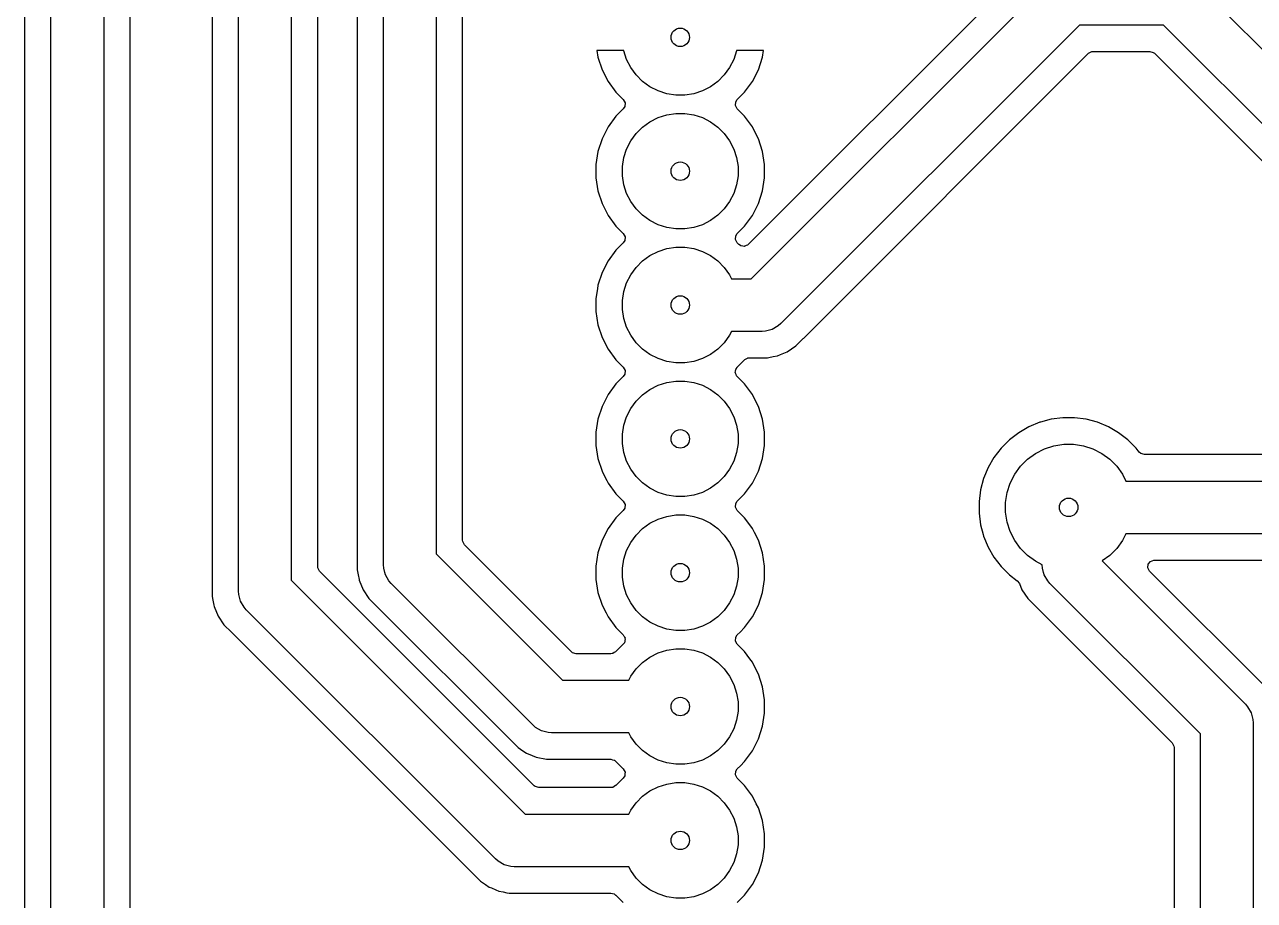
# Model space of a CAD drawing. Extents: x 130 to 194, y -123.2 to -60.
# Drawn here: x 147.94 to 171.27, y -94.87 to -78.25 of the extents above; entities that cross this region are included whole.
import ezdxf

# ---------------------------------------------------------------- set-up
doc = ezdxf.new("R2010")
doc.units = 0
doc.layers.add('BLACK', color=7, linetype='CONTINUOUS')

msp = doc.modelspace()

# ---------------------------------------------------------------- linework, layer by layer
at = {"layer": 'BLACK', "linetype": 'CONTINUOUS'}
for p, q in [((148.44, -102.94), (148.44, -68.85)), ((149.44, -68.85), (149.44, -102.732893)), ((147.9395, -69.414141), (147.9395, -103.038541)), ((149.9405, -102.474218), (149.9405, -69.414141)), ((154.75, -88.5), (154.75, -70.042)), ((155.75, -70.249106), (155.75, -88.292893)), ((156.2505, -88.034217), (156.2505, -70.507782)), ((151.4995, -71.651456), (151.4995, -89.098543)), ((152, -89), (152, -71.75)), ((154.2495, -71.713391), (154.2495, -88.598541)), ((153, -71.957106), (153, -88.792894)), ((153.5005, -88.534218), (153.5005, -72.215781)), ((166.713181, -77.377532), (161.669762, -82.420951)), ((170.109187, -77.402081), (179.853554, -87.146447)), ((161.728528, -83.07), (167.25, -77.548527)), ((167.957107, -78.255634), (162.289187, -83.923553)), ((169.548528, -78.255634), (167.957107, -78.255634)), ((179, -87.707106), (169.548528, -78.255634)), ((159.309318, -78.74), (158.799652, -78.74)), ((158.799652, -78.74), (158.819397, -78.864668)), ((158.819397, -78.864668), (158.819397, -78.864671)), ((158.819397, -78.864671), (158.897219, -79.104184)), ((159.310393, -78.74679), (159.309318, -78.74)), ((159.363733, -78.910952), (159.310393, -78.74679)), ((161.449607, -78.74679), (161.396267, -78.910952)), ((161.450682, -78.74), (161.449607, -78.74679)), ((161.960348, -78.74), (161.450682, -78.74)), ((161.86278, -79.104184), (161.940602, -78.864671)), ((161.940602, -78.864668), (161.960348, -78.74)), ((161.940602, -78.864671), (161.940602, -78.864668)), ((162.722982, -84.19757), (168.128102, -78.792453)), ((168.128102, -78.792453), (168.189425, -78.758968)), ((168.189425, -78.758968), (168.215783, -78.756134)), ((168.215783, -78.756134), (169.289852, -78.756134)), ((169.289852, -78.756134), (169.356891, -78.775819)), ((169.356891, -78.775819), (169.377533, -78.792453)), ((169.377533, -78.792453), (177.272899, -86.687819)), ((158.897219, -79.104184), (159.011557, -79.328583)), ((159.442096, -79.064748), (159.363733, -78.910952)), ((159.543553, -79.204393), (159.442096, -79.064748)), ((161.317904, -79.064748), (161.216447, -79.204393)), ((161.396267, -78.910952), (161.317904, -79.064748)), ((161.748442, -79.328583), (161.86278, -79.104184)), ((159.011557, -79.328583), (159.15959, -79.532331)), ((159.665607, -79.326447), (159.543553, -79.204393)), ((159.805252, -79.427904), (159.665607, -79.326447)), ((161.094393, -79.326447), (160.954748, -79.427904)), ((161.216447, -79.204393), (161.094393, -79.326447)), ((161.600412, -79.532328), (161.748442, -79.328583)), ((159.15959, -79.532331), (159.15959, -79.532332)), ((159.15959, -79.532332), (159.299223, -79.671965)), ((159.959048, -79.506267), (159.805252, -79.427904)), ((160.12321, -79.559607), (159.959048, -79.506267)), ((160.293695, -79.586609), (160.12321, -79.559607)), ((160.63679, -79.559607), (160.466305, -79.586609)), ((160.800952, -79.506267), (160.63679, -79.559607)), ((160.954748, -79.427904), (160.800952, -79.506267)), ((161.460776, -79.671964), (161.600412, -79.532328)), ((159.299223, -79.671965), (159.332708, -79.733288)), ((159.327724, -79.80298), (159.299224, -79.847327)), ((159.332708, -79.733288), (159.327724, -79.80298)), ((160.466305, -79.586609), (160.293695, -79.586609)), ((161.427291, -79.786004), (161.432275, -79.716312)), ((161.460776, -79.847327), (161.427291, -79.786004)), ((161.432275, -79.716312), (161.460776, -79.671964)), ((159.1592, -79.987351), (159.011132, -80.191151)), ((159.299224, -79.847327), (159.1592, -79.987351)), ((159.805252, -80.092096), (159.959048, -80.013733)), ((159.959048, -80.013733), (160.12321, -79.960393)), ((160.12321, -79.960393), (160.293695, -79.933391)), ((160.293695, -79.933391), (160.466305, -79.933391)), ((160.466305, -79.933391), (160.63679, -79.960393)), ((160.63679, -79.960393), (160.800952, -80.013733)), ((160.800952, -80.013733), (160.954748, -80.092096)), ((161.600794, -79.987345), (161.460776, -79.847327)), ((161.600798, -79.98735), (161.600794, -79.987345)), ((161.729952, -80.165117), (161.600798, -79.98735)), ((159.011132, -80.191151), (158.89676, -80.415616)), ((159.543553, -80.315607), (159.665607, -80.193553)), ((159.665607, -80.193553), (159.805252, -80.092096)), ((160.954748, -80.092096), (161.094393, -80.193553)), ((161.094393, -80.193553), (161.216447, -80.315607)), ((161.74887, -80.191155), (161.729952, -80.165117)), ((161.821747, -80.334184), (161.74887, -80.191155)), ((158.89676, -80.415616), (158.81891, -80.655214)), ((159.363733, -80.609048), (159.442096, -80.455252)), ((159.442096, -80.455252), (159.543553, -80.315607)), ((161.216447, -80.315607), (161.317904, -80.455252)), ((161.317904, -80.455252), (161.396267, -80.609048)), ((161.863239, -80.415616), (161.821747, -80.334184)), ((161.863239, -80.415618), (161.863239, -80.415616)), ((161.863241, -80.415621), (161.863239, -80.415618)), ((161.94109, -80.655215), (161.863241, -80.415621)), ((158.81891, -80.655214), (158.7795, -80.904038)), ((159.310393, -80.77321), (159.363733, -80.609048)), ((161.396267, -80.609048), (161.449607, -80.77321)), ((161.9805, -80.904038), (161.94109, -80.655215)), ((158.7795, -80.904038), (158.7795, -81.155961)), ((159.283391, -80.943695), (159.310393, -80.77321)), ((159.283391, -81.116305), (159.283391, -80.943695)), ((161.449607, -80.77321), (161.476609, -80.943695)), ((161.476609, -80.943695), (161.476609, -81.116305)), ((161.9805, -81.155962), (161.9805, -80.904038)), ((158.7795, -81.155961), (158.81891, -81.404785)), ((159.310393, -81.28679), (159.283391, -81.116305)), ((161.476609, -81.116305), (161.449607, -81.28679)), ((161.94109, -81.404785), (161.9805, -81.155962)), ((158.81891, -81.404785), (158.89676, -81.644383)), ((159.363733, -81.450952), (159.310393, -81.28679)), ((161.449607, -81.28679), (161.396267, -81.450952)), ((161.863241, -81.644379), (161.94109, -81.404785)), ((158.89676, -81.644383), (159.011132, -81.868848)), ((159.442096, -81.604748), (159.363733, -81.450952)), ((159.543553, -81.744393), (159.442096, -81.604748)), ((161.317904, -81.604748), (161.216447, -81.744393)), ((161.396267, -81.450952), (161.317904, -81.604748)), ((161.74887, -81.868845), (161.863241, -81.644379)), ((159.011132, -81.868848), (159.159201, -82.072649)), ((159.665607, -81.866447), (159.543553, -81.744393)), ((159.805252, -81.967904), (159.665607, -81.866447)), ((161.094393, -81.866447), (160.954748, -81.967904)), ((161.216447, -81.744393), (161.094393, -81.866447)), ((161.600793, -82.072656), (161.74887, -81.868845)), ((159.159201, -82.072649), (159.159205, -82.072654)), ((159.159205, -82.072654), (159.29887, -82.212319)), ((159.959048, -82.046267), (159.805252, -81.967904)), ((160.12321, -82.099607), (159.959048, -82.046267)), ((160.293695, -82.126609), (160.12321, -82.099607)), ((160.466305, -82.126609), (160.293695, -82.126609)), ((160.63679, -82.099607), (160.466305, -82.126609)), ((160.800952, -82.046267), (160.63679, -82.099607)), ((160.954748, -81.967904), (160.800952, -82.046267)), ((161.46113, -82.212319), (161.600793, -82.072656)), ((159.29887, -82.212319), (159.332355, -82.273642)), ((159.327371, -82.343334), (159.29887, -82.387681)), ((159.332355, -82.273642), (159.327371, -82.343334)), ((161.427645, -82.326358), (161.432629, -82.256666)), ((161.46113, -82.387681), (161.427645, -82.326358)), ((161.432629, -82.256666), (161.46113, -82.212319)), ((159.159201, -82.52735), (159.011132, -82.731151)), ((159.159205, -82.527345), (159.159201, -82.52735)), ((159.29887, -82.387681), (159.159205, -82.527345)), ((159.805252, -82.632096), (159.959048, -82.553733)), ((159.959048, -82.553733), (160.12321, -82.500393)), ((160.12321, -82.500393), (160.293695, -82.473391)), ((160.293695, -82.473391), (160.466305, -82.473391)), ((160.466305, -82.473391), (160.63679, -82.500393)), ((160.63679, -82.500393), (160.800952, -82.553733)), ((160.800952, -82.553733), (160.954748, -82.632096)), ((161.4944, -82.420951), (161.46113, -82.387681)), ((161.522654, -82.442102), (161.4944, -82.420951)), ((161.529693, -82.443633), (161.522654, -82.442102)), ((161.538747, -82.449452), (161.529693, -82.443633)), ((161.565106, -82.451337), (161.538747, -82.449452)), ((161.590927, -82.456954), (161.565106, -82.451337)), ((161.599409, -82.45379), (161.590927, -82.456954)), ((161.608439, -82.454436), (161.599409, -82.45379)), ((161.631631, -82.441771), (161.608439, -82.454436)), ((161.656391, -82.432537), (161.631631, -82.441771)), ((161.661816, -82.425289), (161.656391, -82.432537)), ((161.669762, -82.420951), (161.661816, -82.425289)), ((159.011132, -82.731151), (158.89676, -82.955616)), ((159.543553, -82.855607), (159.665607, -82.733553)), ((159.665607, -82.733553), (159.805252, -82.632096)), ((160.954748, -82.632096), (161.094393, -82.733553)), ((161.094393, -82.733553), (161.216447, -82.855607)), ((158.89676, -82.955616), (158.81891, -83.195214)), ((159.363733, -83.149048), (159.442096, -82.995252)), ((159.442096, -82.995252), (159.543553, -82.855607)), ((161.216447, -82.855607), (161.317904, -82.995252)), ((161.317904, -82.995252), (161.35599, -83.07)), ((161.35599, -83.07), (161.728528, -83.07)), ((158.808175, -83.262993), (158.7795, -83.444038)), ((158.81891, -83.195214), (158.808175, -83.262993)), ((159.310393, -83.31321), (159.363733, -83.149048)), ((158.7795, -83.444038), (158.7795, -83.695962)), ((159.283391, -83.483695), (159.310393, -83.31321)), ((159.283391, -83.656305), (159.283391, -83.483695)), ((158.7795, -83.695962), (158.818891, -83.944668)), ((159.310393, -83.82679), (159.283391, -83.656305)), ((158.818891, -83.944668), (158.81891, -83.944785)), ((158.81891, -83.944785), (158.89676, -84.184383)), ((159.363733, -83.990952), (159.310393, -83.82679)), ((159.442096, -84.144748), (159.363733, -83.990952)), ((162.240015, -83.966677), (162.126976, -84.03194)), ((162.24003, -83.966661), (162.240015, -83.966677)), ((162.289187, -83.923553), (162.24003, -83.966661)), ((158.89676, -84.184383), (159.011132, -84.408848)), ((159.543553, -84.284393), (159.442096, -84.144748)), ((161.317904, -84.144748), (161.216447, -84.284393)), ((161.35599, -84.07), (161.317904, -84.144748)), ((161.935634, -84.07), (161.35599, -84.07)), ((162.000882, -84.065723), (161.935634, -84.07)), ((162.000897, -84.065723), (162.000882, -84.065723)), ((162.126976, -84.03194), (162.000897, -84.065723)), ((162.573416, -84.347139), (162.712773, -84.207782)), ((162.712773, -84.20778), (162.722981, -84.197573)), ((162.712773, -84.207782), (162.712773, -84.20778)), ((162.722981, -84.197573), (162.722982, -84.19757)), ((159.011132, -84.408848), (159.159201, -84.612649)), ((159.665607, -84.406447), (159.543553, -84.284393)), ((159.805252, -84.507904), (159.665607, -84.406447)), ((161.094393, -84.406447), (160.954748, -84.507904)), ((161.216447, -84.284393), (161.094393, -84.406447)), ((162.281912, -84.5095), (162.409548, -84.456632)), ((162.409548, -84.456632), (162.573416, -84.347139)), ((159.159201, -84.612649), (159.159205, -84.612654)), ((159.159205, -84.612654), (159.29887, -84.752319)), ((159.959048, -84.586267), (159.805252, -84.507904)), ((160.12321, -84.639607), (159.959048, -84.586267)), ((160.293695, -84.666609), (160.12321, -84.639607)), ((160.466305, -84.666609), (160.293695, -84.666609)), ((160.63679, -84.639607), (160.466305, -84.666609)), ((160.800952, -84.586267), (160.63679, -84.639607)), ((160.954748, -84.507904), (160.800952, -84.586267)), ((161.46113, -84.752319), (161.600793, -84.612656)), ((161.600793, -84.612656), (161.601691, -84.611419)), ((161.601691, -84.611419), (161.606176, -84.606924)), ((161.606176, -84.606924), (161.63278, -84.592355)), ((161.63278, -84.592355), (161.65818, -84.575775)), ((161.65818, -84.575775), (161.664856, -84.57479)), ((161.664856, -84.57479), (161.667458, -84.573366)), ((161.667458, -84.573366), (161.67224, -84.573702)), ((161.67224, -84.573702), (161.693962, -84.5705)), ((161.693962, -84.5705), (162.034177, -84.5705)), ((162.034177, -84.5705), (162.060446, -84.565274)), ((162.060446, -84.565274), (162.142714, -84.54891)), ((162.142714, -84.54891), (162.22747, -84.532051)), ((162.22747, -84.532051), (162.281912, -84.5095)), ((159.29887, -84.927681), (159.159205, -85.067345)), ((159.29887, -84.752319), (159.332355, -84.813642)), ((159.327371, -84.883334), (159.29887, -84.927681)), ((159.332355, -84.813642), (159.327371, -84.883334)), ((161.425138, -84.848995), (161.430738, -84.823099)), ((161.428285, -84.857402), (161.425138, -84.848995)), ((161.427645, -84.866358), (161.428285, -84.857402)), ((161.440342, -84.889611), (161.427645, -84.866358)), ((161.430738, -84.823099), (161.432629, -84.796666)), ((161.432629, -84.796666), (161.4384, -84.787673)), ((161.4384, -84.787673), (161.439908, -84.780704)), ((161.439908, -84.780704), (161.460864, -84.752674)), ((161.449633, -84.91443), (161.440342, -84.889611)), ((161.456828, -84.919802), (161.449633, -84.91443)), ((161.46113, -84.927681), (161.456828, -84.919802)), ((161.460864, -84.752674), (161.461025, -84.752424)), ((161.461025, -84.752424), (161.46113, -84.752319)), ((161.600794, -85.067345), (161.46113, -84.927681)), ((159.159201, -85.06735), (159.011132, -85.271151)), ((159.159205, -85.067345), (159.159201, -85.06735)), ((159.665607, -85.273553), (159.805252, -85.172096)), ((159.805252, -85.172096), (159.959048, -85.093733)), ((159.959048, -85.093733), (160.12321, -85.040393)), ((160.12321, -85.040393), (160.293695, -85.013391)), ((160.293695, -85.013391), (160.466305, -85.013391)), ((160.466305, -85.013391), (160.63679, -85.040393)), ((160.63679, -85.040393), (160.800952, -85.093733)), ((160.800952, -85.093733), (160.954748, -85.172096)), ((160.954748, -85.172096), (161.094393, -85.273553)), ((161.600798, -85.06735), (161.600794, -85.067345)), ((161.729952, -85.245117), (161.600798, -85.06735)), ((159.011132, -85.271151), (158.89676, -85.495616)), ((159.442096, -85.535252), (159.543553, -85.395607)), ((159.543553, -85.395607), (159.665607, -85.273553)), ((161.094393, -85.273553), (161.216447, -85.395607)), ((161.216447, -85.395607), (161.317904, -85.535252)), ((161.74887, -85.271155), (161.729952, -85.245117)), ((161.795268, -85.362217), (161.74887, -85.271155)), ((161.863239, -85.495616), (161.795268, -85.362217)), ((158.89676, -85.495616), (158.81891, -85.735214)), ((159.363733, -85.689048), (159.442096, -85.535252)), ((161.317904, -85.535252), (161.396267, -85.689048)), ((161.863239, -85.495618), (161.863239, -85.495616)), ((161.863241, -85.495621), (161.863239, -85.495618)), ((161.94109, -85.735215), (161.863241, -85.495621)), ((158.81891, -85.735214), (158.7795, -85.984038)), ((159.283391, -86.023695), (159.310393, -85.85321)), ((159.310393, -85.85321), (159.363733, -85.689048)), ((161.396267, -85.689048), (161.449607, -85.85321)), ((161.449607, -85.85321), (161.476609, -86.023695)), ((161.9805, -85.984038), (161.94109, -85.735215)), ((167.202209, -85.796293), (166.996277, -85.881593)), ((167.202219, -85.79629), (167.202209, -85.796293)), ((167.215789, -85.792654), (167.202219, -85.79629)), ((167.417537, -85.738596), (167.215789, -85.792654)), ((167.41754, -85.738595), (167.417537, -85.738596)), ((167.417547, -85.738594), (167.41754, -85.738595)), ((167.638533, -85.709501), (167.417547, -85.738594)), ((167.638537, -85.7095), (167.638533, -85.709501)), ((167.638543, -85.7095), (167.638537, -85.7095)), ((167.861457, -85.7095), (167.638543, -85.7095)), ((167.861463, -85.7095), (167.861457, -85.7095)), ((167.861466, -85.709501), (167.861463, -85.7095)), ((168.082452, -85.738594), (167.861466, -85.709501)), ((168.082457, -85.738595), (168.082452, -85.738594)), ((168.082463, -85.738596), (168.082457, -85.738595)), ((168.297781, -85.79629), (168.082463, -85.738596)), ((168.297783, -85.796291), (168.297781, -85.79629)), ((168.29779, -85.796293), (168.297783, -85.796291)), ((168.503722, -85.881593), (168.29779, -85.796293)), ((158.7795, -85.984038), (158.7795, -86.235961)), ((159.283391, -86.196305), (159.283391, -86.023695)), ((161.476609, -86.023695), (161.476609, -86.196305)), ((161.9805, -86.235962), (161.9805, -85.984038)), ((166.803217, -85.993058), (166.626377, -86.128751)), ((166.803226, -85.993052), (166.803217, -85.993058)), ((166.996273, -85.881595), (166.803226, -85.993052)), ((166.996277, -85.881593), (166.996273, -85.881595)), ((168.503726, -85.881595), (168.503722, -85.881593)), ((168.696774, -85.993052), (168.503726, -85.881595)), ((168.69678, -85.993057), (168.696774, -85.993052)), ((168.696782, -85.993058), (168.69678, -85.993057)), ((168.873622, -86.128751), (168.696782, -85.993058)), ((158.7795, -86.235961), (158.81891, -86.484785)), ((159.310393, -86.36679), (159.283391, -86.196305)), ((161.476609, -86.196305), (161.449607, -86.36679)), ((161.94109, -86.484785), (161.9805, -86.235962)), ((166.468751, -86.286377), (166.333058, -86.463217)), ((166.468757, -86.28637), (166.468751, -86.286377)), ((166.62637, -86.128757), (166.468757, -86.28637)), ((166.626377, -86.128751), (166.62637, -86.128757)), ((167.123002, -86.386832), (167.29078, -86.301345)), ((167.29078, -86.301345), (167.469866, -86.243156)), ((167.469866, -86.243156), (167.655849, -86.213699)), ((167.655849, -86.213699), (167.844151, -86.213699)), ((167.844151, -86.213699), (168.030134, -86.243156)), ((168.030134, -86.243156), (168.20922, -86.301345)), ((168.20922, -86.301345), (168.376998, -86.386832)), ((168.873629, -86.128757), (168.873622, -86.128751)), ((169.031242, -86.28637), (168.873629, -86.128757)), ((169.031248, -86.286377), (169.031242, -86.28637)), ((169.088497, -86.360986), (169.031248, -86.286377)), ((158.81891, -86.484785), (158.89676, -86.724383)), ((159.363733, -86.530952), (159.310393, -86.36679)), ((159.442096, -86.684748), (159.363733, -86.530952)), ((161.396267, -86.530952), (161.317904, -86.684748)), ((161.449607, -86.36679), (161.396267, -86.530952)), ((161.863241, -86.724379), (161.94109, -86.484785)), ((166.333052, -86.463226), (166.221595, -86.656273)), ((166.333058, -86.463217), (166.333052, -86.463226)), ((166.837513, -86.630662), (166.970662, -86.497513)), ((166.970662, -86.497513), (167.123002, -86.386832)), ((168.376998, -86.386832), (168.529338, -86.497513)), ((168.529338, -86.497513), (168.662487, -86.630662)), ((169.119834, -86.389815), (169.088497, -86.360986)), ((169.186873, -86.4095), (169.119834, -86.389815)), ((171.563127, -86.4095), (169.186873, -86.4095)), ((158.89676, -86.724383), (158.944886, -86.818834)), ((159.543553, -86.824393), (159.442096, -86.684748)), ((161.317904, -86.684748), (161.216447, -86.824393)), ((161.74887, -86.948845), (161.863241, -86.724379)), ((166.221593, -86.656277), (166.136293, -86.862209)), ((166.221595, -86.656273), (166.221593, -86.656277)), ((166.641345, -86.95078), (166.726832, -86.783002)), ((166.726832, -86.783002), (166.837513, -86.630662)), ((168.662487, -86.630662), (168.773168, -86.783002)), ((168.773168, -86.783002), (168.837877, -86.91)), ((158.944886, -86.818834), (158.985987, -86.8995)), ((158.985987, -86.8995), (159.011132, -86.948848)), ((159.011132, -86.948848), (159.159201, -87.152649)), ((159.665607, -86.946447), (159.543553, -86.824393)), ((159.805252, -87.047904), (159.665607, -86.946447)), ((161.094393, -86.946447), (160.954748, -87.047904)), ((161.216447, -86.824393), (161.094393, -86.946447)), ((161.600793, -87.152656), (161.74887, -86.948845)), ((166.13629, -86.862219), (166.078597, -87.077534)), ((166.136293, -86.862209), (166.13629, -86.862219)), ((166.583156, -87.129866), (166.641345, -86.95078)), ((168.837877, -86.91), (171.912123, -86.91)), ((159.159201, -87.152649), (159.159205, -87.152654)), ((159.159205, -87.152654), (159.29887, -87.292319)), ((159.959048, -87.126267), (159.805252, -87.047904)), ((160.12321, -87.179607), (159.959048, -87.126267)), ((160.293695, -87.206609), (160.12321, -87.179607)), ((160.466305, -87.206609), (160.293695, -87.206609)), ((160.63679, -87.179607), (160.466305, -87.206609)), ((160.800952, -87.126267), (160.63679, -87.179607)), ((160.954748, -87.047904), (160.800952, -87.126267)), ((161.46113, -87.292319), (161.52923, -87.224219)), ((161.52923, -87.224219), (161.600793, -87.152656)), ((166.078594, -87.077547), (166.049501, -87.298533)), ((166.078597, -87.077534), (166.078594, -87.077547)), ((166.553699, -87.315849), (166.583156, -87.129866)), ((159.29887, -87.467681), (159.159205, -87.607345)), ((159.29887, -87.292319), (159.332355, -87.353642)), ((159.327371, -87.423334), (159.29887, -87.467681)), ((159.332355, -87.353642), (159.327371, -87.423334)), ((161.427645, -87.406358), (161.432629, -87.336666)), ((161.46113, -87.467681), (161.427645, -87.406358)), ((161.432629, -87.336666), (161.46113, -87.292319)), ((161.600794, -87.607345), (161.46113, -87.467681)), ((166.049501, -87.298533), (166.0495, -87.298549)), ((166.0495, -87.298549), (166.0495, -87.52145)), ((166.553699, -87.504151), (166.553699, -87.315849)), ((166.583156, -87.690134), (166.553699, -87.504151)), ((159.159201, -87.60735), (159.011132, -87.811151)), ((159.159205, -87.607345), (159.159201, -87.60735)), ((159.665607, -87.813553), (159.805252, -87.712096)), ((159.805252, -87.712096), (159.959048, -87.633733)), ((159.959048, -87.633733), (160.12321, -87.580393)), ((160.12321, -87.580393), (160.293695, -87.553391)), ((160.293695, -87.553391), (160.466305, -87.553391)), ((160.466305, -87.553391), (160.63679, -87.580393)), ((160.63679, -87.580393), (160.800952, -87.633733)), ((160.800952, -87.633733), (160.954748, -87.712096)), ((160.954748, -87.712096), (161.094393, -87.813553)), ((161.600798, -87.60735), (161.600794, -87.607345)), ((161.698964, -87.742465), (161.600798, -87.60735)), ((166.0495, -87.52145), (166.049501, -87.521466)), ((166.049501, -87.521466), (166.078594, -87.742452)), ((166.641345, -87.86922), (166.583156, -87.690134)), ((159.011132, -87.811151), (158.89676, -88.035616)), ((159.442096, -88.075252), (159.543553, -87.935607)), ((159.543553, -87.935607), (159.665607, -87.813553)), ((161.094393, -87.813553), (161.216447, -87.935607)), ((161.216447, -87.935607), (161.317904, -88.075252)), ((161.74887, -87.811155), (161.698964, -87.742465)), ((161.786812, -87.885621), (161.74887, -87.811155)), ((161.863239, -88.035616), (161.786812, -87.885621)), ((166.078594, -87.742452), (166.078595, -87.742457)), ((166.078595, -87.742457), (166.078596, -87.742463)), ((166.078596, -87.742463), (166.127241, -87.924008)), ((166.127241, -87.924008), (166.13629, -87.95778)), ((166.13629, -87.95778), (166.136293, -87.95779)), ((166.136293, -87.95779), (166.221593, -88.163722)), ((166.726832, -88.036998), (166.641345, -87.86922)), ((168.837877, -87.91), (168.773168, -88.036998)), ((171.912123, -87.91), (168.837877, -87.91)), ((156.253334, -88.060575), (156.2505, -88.034217)), ((156.286819, -88.121898), (156.253334, -88.060575)), ((158.318102, -90.153181), (156.286819, -88.121898)), ((158.89676, -88.035616), (158.81891, -88.275214)), ((159.363733, -88.229048), (159.442096, -88.075252)), ((161.317904, -88.075252), (161.396267, -88.229048)), ((161.863239, -88.035618), (161.863239, -88.035616)), ((161.863241, -88.035621), (161.863239, -88.035618)), ((161.94109, -88.275215), (161.863241, -88.035621)), ((166.221593, -88.163722), (166.221595, -88.163726)), ((166.221595, -88.163726), (166.333052, -88.356774)), ((166.837513, -88.189338), (166.726832, -88.036998)), ((166.970662, -88.322487), (166.837513, -88.189338)), ((168.662487, -88.189338), (168.529338, -88.322487)), ((168.773168, -88.036998), (168.662487, -88.189338)), ((155.75, -88.292893), (158.147107, -90.69)), ((158.81891, -88.275214), (158.7795, -88.524038)), ((159.283391, -88.563695), (159.310393, -88.39321)), ((159.310393, -88.39321), (159.363733, -88.229048)), ((161.396267, -88.229048), (161.449607, -88.39321)), ((161.449607, -88.39321), (161.476609, -88.563695)), ((161.9805, -88.524038), (161.94109, -88.275215)), ((166.333052, -88.356774), (166.333057, -88.35678)), ((166.333057, -88.35678), (166.333058, -88.356782)), ((166.333058, -88.356782), (166.468751, -88.533622)), ((167.123002, -88.433168), (166.970662, -88.322487)), ((167.25, -88.497876), (167.123002, -88.433168)), ((168.529338, -88.322487), (168.384687, -88.427581)), ((168.384687, -88.427581), (171.103554, -91.146447)), ((169.2586, -88.491166), (169.300472, -88.435233)), ((169.300472, -88.435233), (169.365936, -88.410816)), ((169.365936, -88.410816), (169.374782, -88.4105)), ((169.374782, -88.4105), (171.563127, -88.4105)), ((153.503334, -88.560576), (153.5005, -88.534218)), ((153.536819, -88.621899), (153.503334, -88.560576)), ((157.608101, -92.693181), (153.536819, -88.621899)), ((154.2495, -88.598543), (154.249499, -88.598543)), ((154.249499, -88.598543), (154.26794, -88.691244)), ((154.2495, -88.598541), (154.2495, -88.598543)), ((154.754277, -88.565247), (154.75, -88.5)), ((154.754277, -88.565263), (154.754277, -88.565247)), ((154.776092, -88.646677), (154.754277, -88.565263)), ((154.78806, -88.691342), (154.776092, -88.646677)), ((158.7795, -88.524038), (158.7795, -88.775959)), ((159.283391, -88.736305), (159.283391, -88.563695)), ((161.476609, -88.563695), (161.476609, -88.736305)), ((161.9805, -88.775962), (161.9805, -88.524038)), ((166.468751, -88.533622), (166.468757, -88.533629)), ((166.468757, -88.533629), (166.626374, -88.691246)), ((167.25, -88.5), (167.25, -88.497876)), ((167.254277, -88.565247), (167.25, -88.5)), ((167.254277, -88.565263), (167.254277, -88.565247)), ((167.276092, -88.646677), (167.254277, -88.565263)), ((167.28806, -88.691342), (167.276092, -88.646677)), ((169.253616, -88.560858), (169.2586, -88.491166)), ((169.287101, -88.622181), (169.253616, -88.560858)), ((171.527137, -90.862215), (169.287101, -88.622181)), ((153, -88.792894), (157.437106, -93.23)), ((154.26794, -88.691244), (154.26794, -88.691246)), ((154.26794, -88.691246), (154.267941, -88.691246)), ((154.267941, -88.691246), (154.267941, -88.691247)), ((154.267941, -88.691247), (154.284791, -88.775962)), ((154.284791, -88.775962), (154.284791, -88.775964)), ((154.284791, -88.775964), (154.287948, -88.791832)), ((154.287948, -88.791832), (154.28795, -88.79184)), ((154.28795, -88.79184), (154.363364, -88.973907)), ((154.853323, -88.804381), (154.78806, -88.691342)), ((154.853338, -88.804396), (154.853323, -88.804381)), ((154.896447, -88.853553), (154.853338, -88.804396)), ((157.586446, -91.543553), (154.896447, -88.853553)), ((158.7795, -88.775959), (158.779499, -88.775959)), ((158.779499, -88.775959), (158.81891, -89.024785)), ((159.310393, -88.90679), (159.283391, -88.736305)), ((159.363733, -89.070952), (159.310393, -88.90679)), ((161.449607, -88.90679), (161.396267, -89.070952)), ((161.476609, -88.736305), (161.449607, -88.90679)), ((161.94109, -89.024785), (161.9805, -88.775962)), ((166.626374, -88.691246), (166.77579, -88.805896)), ((166.77579, -88.805896), (166.814865, -88.856819)), ((166.814865, -88.856819), (166.863366, -88.97391)), ((167.353323, -88.804381), (167.28806, -88.691342)), ((167.353338, -88.804396), (167.353323, -88.804381)), ((167.396447, -88.853553), (167.353338, -88.804396)), ((170.25, -91.707106), (167.396447, -88.853553)), ((151.4995, -89.098543), (151.507305, -89.137779)), ((151.507305, -89.137779), (151.507305, -89.137782)), ((151.507305, -89.137782), (151.532486, -89.264376)), ((152.004277, -89.065247), (152, -89)), ((152.004277, -89.065263), (152.004277, -89.065247)), ((152.03806, -89.191342), (152.004277, -89.065263)), ((154.363364, -88.973907), (154.363371, -88.97392)), ((154.363371, -88.97392), (154.472859, -89.13778)), ((154.472859, -89.13778), (154.47286, -89.137781)), ((154.47286, -89.137781), (154.472861, -89.137782)), ((154.472861, -89.137782), (154.612218, -89.277139)), ((158.81891, -89.024785), (158.89676, -89.264383)), ((159.442096, -89.224748), (159.363733, -89.070952)), ((161.396267, -89.070952), (161.317904, -89.224748)), ((161.863241, -89.264379), (161.94109, -89.024785)), ((166.863366, -88.97391), (166.863371, -88.97392)), ((166.863371, -88.97392), (166.972859, -89.13778)), ((166.972859, -89.13778), (166.97286, -89.137781)), ((166.97286, -89.137781), (166.972861, -89.137782)), ((166.972861, -89.137782), (167.112218, -89.277139)), ((151.532486, -89.264376), (151.532487, -89.264379)), ((151.532487, -89.264379), (151.537949, -89.291835)), ((151.537949, -89.291835), (151.53795, -89.291839)), ((151.53795, -89.291839), (151.613364, -89.473907)), ((152.103323, -89.304381), (152.03806, -89.191342)), ((152.103338, -89.304396), (152.103323, -89.304381)), ((152.146447, -89.353553), (152.103338, -89.304396)), ((156.876447, -94.083553), (152.146447, -89.353553)), ((154.612218, -89.277139), (154.612219, -89.277139)), ((154.612219, -89.277139), (154.619286, -89.284206)), ((154.619286, -89.284206), (154.619285, -89.284206)), ((154.619285, -89.284206), (154.619288, -89.284208)), ((154.619288, -89.284208), (157.16286, -91.827781)), ((158.89676, -89.264383), (158.972644, -89.413311)), ((159.543553, -89.364393), (159.442096, -89.224748)), ((159.665607, -89.486447), (159.543553, -89.364393)), ((161.216447, -89.364393), (161.094393, -89.486447)), ((161.317904, -89.224748), (161.216447, -89.364393)), ((161.74887, -89.488845), (161.863241, -89.264379)), ((167.112218, -89.277139), (167.112219, -89.277139)), ((167.112219, -89.277139), (167.119286, -89.284206)), ((167.119286, -89.284206), (167.119285, -89.284206)), ((167.119285, -89.284206), (167.119289, -89.284209)), ((167.119289, -89.284209), (169.713181, -91.878101)), ((151.613364, -89.473907), (151.613371, -89.47392)), ((151.613371, -89.47392), (151.72286, -89.637781)), ((158.972644, -89.413311), (159.003525, -89.47392)), ((159.003525, -89.47392), (159.011132, -89.488848)), ((159.011132, -89.488848), (159.159201, -89.692649)), ((159.805252, -89.587904), (159.665607, -89.486447)), ((159.959048, -89.666267), (159.805252, -89.587904)), ((160.954748, -89.587904), (160.800952, -89.666267)), ((161.094393, -89.486447), (160.954748, -89.587904)), ((161.600793, -89.692656), (161.74887, -89.488845)), ((151.72286, -89.637781), (151.722863, -89.637785)), ((151.722863, -89.637785), (151.866537, -89.781459)), ((151.866537, -89.781459), (151.866559, -89.781479)), ((151.866559, -89.781479), (156.449735, -94.364655)), ((159.159201, -89.692649), (159.159205, -89.692654)), ((159.159205, -89.692654), (159.29887, -89.832319)), ((159.29887, -89.832319), (159.303171, -89.840197)), ((159.303171, -89.840197), (159.310367, -89.84557)), ((160.12321, -89.719607), (159.959048, -89.666267)), ((160.293695, -89.746609), (160.12321, -89.719607)), ((160.466305, -89.746609), (160.293695, -89.746609)), ((160.63679, -89.719607), (160.466305, -89.746609)), ((160.800952, -89.666267), (160.63679, -89.719607)), ((161.432629, -89.876666), (161.46113, -89.832319)), ((161.46113, -89.832319), (161.51631, -89.777139)), ((161.51631, -89.777139), (161.600793, -89.692656)), ((159.298975, -90.007576), (159.159207, -90.147344)), ((159.299135, -90.007325), (159.298975, -90.007576)), ((159.320092, -89.979296), (159.299135, -90.007325)), ((159.310367, -89.84557), (159.319657, -89.870388)), ((159.319657, -89.870388), (159.332355, -89.893642)), ((159.321599, -89.972326), (159.320092, -89.979296)), ((159.327371, -89.963334), (159.321599, -89.972326)), ((159.329261, -89.9369), (159.327371, -89.963334)), ((159.334862, -89.911005), (159.329261, -89.9369)), ((159.332355, -89.893642), (159.331714, -89.902597)), ((159.331714, -89.902597), (159.334862, -89.911005)), ((161.427645, -89.946358), (161.432629, -89.876666)), ((161.46113, -90.007681), (161.427645, -89.946358)), ((161.600794, -90.147345), (161.46113, -90.007681)), ((158.338744, -90.169815), (158.318102, -90.153181)), ((158.405783, -90.1895), (158.338744, -90.169815)), ((159.066038, -90.1895), (158.405783, -90.1895)), ((159.087759, -90.186297), (159.066038, -90.1895)), ((159.092542, -90.186634), (159.087759, -90.186297)), ((159.095143, -90.185209), (159.092542, -90.186634)), ((159.10182, -90.184225), (159.095143, -90.185209)), ((159.127219, -90.167644), (159.10182, -90.184225)), ((159.153824, -90.153076), (159.127219, -90.167644)), ((159.158308, -90.14858), (159.153824, -90.153076)), ((159.159207, -90.147344), (159.158308, -90.14858)), ((159.665607, -90.353553), (159.805252, -90.252096)), ((159.805252, -90.252096), (159.959048, -90.173733)), ((159.959048, -90.173733), (160.12321, -90.120393)), ((160.12321, -90.120393), (160.293695, -90.093391)), ((160.293695, -90.093391), (160.466305, -90.093391)), ((160.466305, -90.093391), (160.63679, -90.120393)), ((160.63679, -90.120393), (160.800952, -90.173733)), ((160.800952, -90.173733), (160.954748, -90.252096)), ((160.954748, -90.252096), (161.094393, -90.353553)), ((161.600798, -90.14735), (161.600794, -90.147345)), ((161.700237, -90.284217), (161.600798, -90.14735)), ((161.74887, -90.351155), (161.700237, -90.284217)), ((159.442096, -90.615252), (159.543553, -90.475607)), ((159.543553, -90.475607), (159.665607, -90.353553)), ((161.094393, -90.353553), (161.216447, -90.475607)), ((161.216447, -90.475607), (161.317904, -90.615252)), ((161.821747, -90.494184), (161.74887, -90.351155)), ((161.863239, -90.575616), (161.821747, -90.494184)), ((158.147107, -90.69), (159.40401, -90.69)), ((159.40401, -90.69), (159.442096, -90.615252)), ((161.317904, -90.615252), (161.396267, -90.769048)), ((161.396267, -90.769048), (161.449607, -90.93321)), ((161.863239, -90.575618), (161.863239, -90.575616)), ((161.863241, -90.575621), (161.863239, -90.575618)), ((161.94109, -90.815215), (161.863241, -90.575621)), ((161.449607, -90.93321), (161.476609, -91.103695)), ((161.9805, -91.064038), (161.94109, -90.815215)), ((161.476609, -91.103695), (161.476609, -91.276305)), ((161.9805, -91.315962), (161.9805, -91.064038)), ((171.103554, -91.146447), (171.146669, -91.195611)), ((171.146669, -91.195611), (171.146677, -91.195619)), ((171.146677, -91.195619), (171.21194, -91.308658)), ((161.449607, -91.44679), (161.396267, -91.610952)), ((161.476609, -91.276305), (161.449607, -91.44679)), ((161.94109, -91.564785), (161.9805, -91.315962)), ((171.21194, -91.308658), (171.21194, -91.308659)), ((171.21194, -91.308659), (171.245723, -91.434737)), ((171.245723, -91.434737), (171.245723, -91.434752)), ((171.245723, -91.434752), (171.25, -91.5)), ((157.63561, -91.586668), (157.586446, -91.543553)), ((157.635619, -91.586677), (157.63561, -91.586668)), ((157.748658, -91.65194), (157.635619, -91.586677)), ((157.874737, -91.685723), (157.748658, -91.65194)), ((157.874752, -91.685723), (157.874737, -91.685723)), ((157.94, -91.69), (157.874752, -91.685723)), ((159.40401, -91.69), (157.94, -91.69)), ((159.442096, -91.764748), (159.40401, -91.69)), ((161.396267, -91.610952), (161.317904, -91.764748)), ((161.863241, -91.804379), (161.94109, -91.564785)), ((170.25, -107.292894), (170.25, -91.707106)), ((171.25, -91.5), (171.25, -107.5)), ((157.16286, -91.827781), (157.162861, -91.827782)), ((157.162861, -91.827782), (157.232895, -91.897816)), ((157.232895, -91.897816), (157.302219, -91.96714)), ((159.543553, -91.904393), (159.442096, -91.764748)), ((159.665607, -92.026447), (159.543553, -91.904393)), ((161.216447, -91.904393), (161.094393, -92.026447)), ((161.317904, -91.764748), (161.216447, -91.904393)), ((161.74887, -92.028845), (161.863241, -91.804379)), ((169.713181, -91.878101), (169.746666, -91.939424)), ((169.746666, -91.939424), (169.7495, -91.965782)), ((157.302219, -91.96714), (157.394572, -92.028848)), ((157.394572, -92.028848), (157.466086, -92.076632)), ((157.466086, -92.076632), (157.572745, -92.120811)), ((157.572745, -92.120811), (157.648164, -92.152051)), ((157.648164, -92.152051), (157.841454, -92.190499)), ((159.805252, -92.127904), (159.665607, -92.026447)), ((159.959048, -92.206267), (159.805252, -92.127904)), ((160.954748, -92.127904), (160.800952, -92.206267)), ((161.094393, -92.026447), (160.954748, -92.127904)), ((161.600793, -92.232656), (161.74887, -92.028845)), ((169.7495, -91.965782), (169.7495, -96.651109)), ((157.841454, -92.190499), (157.841457, -92.1905)), ((157.841457, -92.1905), (157.841459, -92.1905)), ((157.841459, -92.1905), (158.03854, -92.1905)), ((158.03854, -92.1905), (159.066038, -92.1905)), ((159.066038, -92.1905), (159.095541, -92.199163)), ((159.095541, -92.199163), (159.125596, -92.205739)), ((159.125596, -92.205739), (159.129928, -92.20926)), ((159.129928, -92.20926), (159.133077, -92.210185)), ((159.133077, -92.210185), (159.153824, -92.226924)), ((159.153824, -92.226924), (159.158308, -92.231419)), ((159.158308, -92.231419), (159.159207, -92.232656)), ((159.159207, -92.232656), (159.29887, -92.372319)), ((159.29887, -92.372319), (159.298975, -92.372424)), ((159.298975, -92.372424), (159.315767, -92.403263)), ((159.315767, -92.403263), (159.332355, -92.433642)), ((160.12321, -92.259607), (159.959048, -92.206267)), ((160.293695, -92.286609), (160.12321, -92.259607)), ((160.466305, -92.286609), (160.293695, -92.286609)), ((160.63679, -92.259607), (160.466305, -92.286609)), ((160.800952, -92.206267), (160.63679, -92.259607)), ((161.432629, -92.416666), (161.46113, -92.372319)), ((161.46113, -92.372319), (161.520568, -92.312881)), ((161.520568, -92.312881), (161.600793, -92.232656)), ((159.29887, -92.547681), (159.155762, -92.690789)), ((159.327059, -92.503819), (159.29887, -92.547681)), ((159.327319, -92.503473), (159.327059, -92.503819)), ((159.327323, -92.503407), (159.327319, -92.503473)), ((159.327371, -92.503334), (159.327323, -92.503407)), ((159.329843, -92.468758), (159.327371, -92.503334)), ((159.332387, -92.433787), (159.329843, -92.468758)), ((159.332355, -92.433642), (159.332349, -92.433718)), ((159.332349, -92.433718), (159.332387, -92.433787)), ((160.12321, -92.660393), (160.293695, -92.633391)), ((160.293695, -92.633391), (160.466305, -92.633391)), ((160.466305, -92.633391), (160.63679, -92.660393)), ((161.427645, -92.486358), (161.432629, -92.416666)), ((161.46113, -92.547681), (161.427645, -92.486358)), ((161.600794, -92.687345), (161.46113, -92.547681)), ((157.628743, -92.709815), (157.608101, -92.693181)), ((157.695782, -92.7295), (157.628743, -92.709815)), ((159.066038, -92.7295), (157.695782, -92.7295)), ((159.10182, -92.724225), (159.066038, -92.7295)), ((159.154687, -92.689714), (159.10182, -92.724225)), ((159.155762, -92.690789), (159.154687, -92.689714)), ((159.665607, -92.893553), (159.805252, -92.792096)), ((159.805252, -92.792096), (159.959048, -92.713733)), ((159.959048, -92.713733), (160.12321, -92.660393)), ((160.63679, -92.660393), (160.800952, -92.713733)), ((160.800952, -92.713733), (160.954748, -92.792096)), ((160.954748, -92.792096), (161.094393, -92.893553)), ((161.600798, -92.68735), (161.600794, -92.687345)), ((161.729952, -92.865117), (161.600798, -92.68735)), ((161.74887, -92.891155), (161.729952, -92.865117)), ((159.442096, -93.155252), (159.543553, -93.015607)), ((159.543553, -93.015607), (159.665607, -92.893553)), ((161.094393, -92.893553), (161.216447, -93.015607)), ((161.216447, -93.015607), (161.317904, -93.155252)), ((161.821747, -93.034184), (161.74887, -92.891155)), ((161.863239, -93.115616), (161.821747, -93.034184)), ((157.437106, -93.23), (159.40401, -93.23)), ((159.40401, -93.23), (159.442096, -93.155252)), ((161.317904, -93.155252), (161.396267, -93.309048)), ((161.396267, -93.309048), (161.449607, -93.47321)), ((161.863239, -93.115618), (161.863239, -93.115616)), ((161.863241, -93.115621), (161.863239, -93.115618)), ((161.94109, -93.355215), (161.863241, -93.115621)), ((161.449607, -93.47321), (161.476609, -93.643695)), ((161.9805, -93.604038), (161.94109, -93.355215)), ((161.476609, -93.643695), (161.476609, -93.816305)), ((161.9805, -93.855962), (161.9805, -93.604038)), ((161.449607, -93.98679), (161.396267, -94.150952)), ((161.476609, -93.816305), (161.449607, -93.98679)), ((161.94109, -94.104785), (161.9805, -93.855962)), ((156.92561, -94.126668), (156.876447, -94.083553)), ((156.925619, -94.126677), (156.92561, -94.126668)), ((157.038658, -94.19194), (156.925619, -94.126677)), ((157.164737, -94.225723), (157.038658, -94.19194)), ((157.164752, -94.225723), (157.164737, -94.225723)), ((157.23, -94.23), (157.164752, -94.225723)), ((159.40401, -94.23), (157.23, -94.23)), ((159.442096, -94.304748), (159.40401, -94.23)), ((161.396267, -94.150952), (161.317904, -94.304748)), ((161.863241, -94.344379), (161.94109, -94.104785)), ((156.449735, -94.364655), (156.449764, -94.364686)), ((156.449764, -94.364686), (156.592217, -94.507139)), ((156.592217, -94.507139), (156.684572, -94.568848)), ((159.543553, -94.444393), (159.442096, -94.304748)), ((159.665607, -94.566447), (159.543553, -94.444393)), ((161.216447, -94.444393), (161.094393, -94.566447)), ((161.317904, -94.304748), (161.216447, -94.444393)), ((161.74887, -94.568845), (161.863241, -94.344379)), ((156.684572, -94.568848), (156.756086, -94.616632)), ((156.756086, -94.616632), (156.756088, -94.616633)), ((156.756088, -94.616633), (156.756092, -94.616635)), ((156.756092, -94.616635), (156.79721, -94.633666)), ((156.79721, -94.633666), (156.883722, -94.6695)), ((156.883722, -94.6695), (156.938164, -94.692051)), ((156.938164, -94.692051), (157.02292, -94.70891)), ((157.02292, -94.70891), (157.092052, -94.722661)), ((157.092052, -94.722661), (157.131456, -94.7305)), ((157.131456, -94.7305), (157.131459, -94.7305)), ((157.131459, -94.7305), (157.13146, -94.7305)), ((157.13146, -94.7305), (157.32854, -94.7305)), ((157.32854, -94.7305), (159.066038, -94.7305)), ((159.066038, -94.7305), (159.095541, -94.739163)), ((159.095541, -94.739163), (159.125596, -94.745739)), ((159.805252, -94.667904), (159.665607, -94.566447)), ((159.959048, -94.746267), (159.805252, -94.667904)), ((160.954748, -94.667904), (160.800952, -94.746267)), ((161.094393, -94.566447), (160.954748, -94.667904)), ((161.600793, -94.772656), (161.74887, -94.568845)), ((159.125596, -94.745739), (159.129928, -94.74926)), ((159.129928, -94.74926), (159.133077, -94.750185)), ((159.133077, -94.750185), (159.153824, -94.766924)), ((159.153824, -94.766924), (159.158308, -94.771419)), ((159.158308, -94.771419), (159.159207, -94.772656)), ((159.159207, -94.772656), (159.29887, -94.912319)), ((160.12321, -94.799607), (159.959048, -94.746267)), ((160.293695, -94.826609), (160.12321, -94.799607)), ((160.466305, -94.826609), (160.293695, -94.826609)), ((160.63679, -94.799607), (160.466305, -94.826609)), ((160.800952, -94.746267), (160.63679, -94.799607)), ((161.46113, -94.912319), (161.600793, -94.772656))]:
    msp.add_line(p, q, dxfattribs=at)
at = {"layer": 'BLACK'}
for centre in [(160.38, -78.49), (160.38, -81.03), (160.38, -83.57), (160.38, -86.11), (167.75, -87.41), (160.38, -88.65), (160.38, -91.19), (160.38, -93.73)]:
    msp.add_circle(centre, 0.175, dxfattribs=at)
at = {"layer": 'WHITE'}
for centre in [(160.38, -78.49), (160.38, -81.03), (160.38, -83.57), (160.38, -86.11), (167.75, -87.41), (160.38, -88.65), (160.38, -91.19), (160.38, -93.73)]:
    msp.add_circle(centre, 0.175, dxfattribs=at)

doc.saveas('drawing.dxf')
